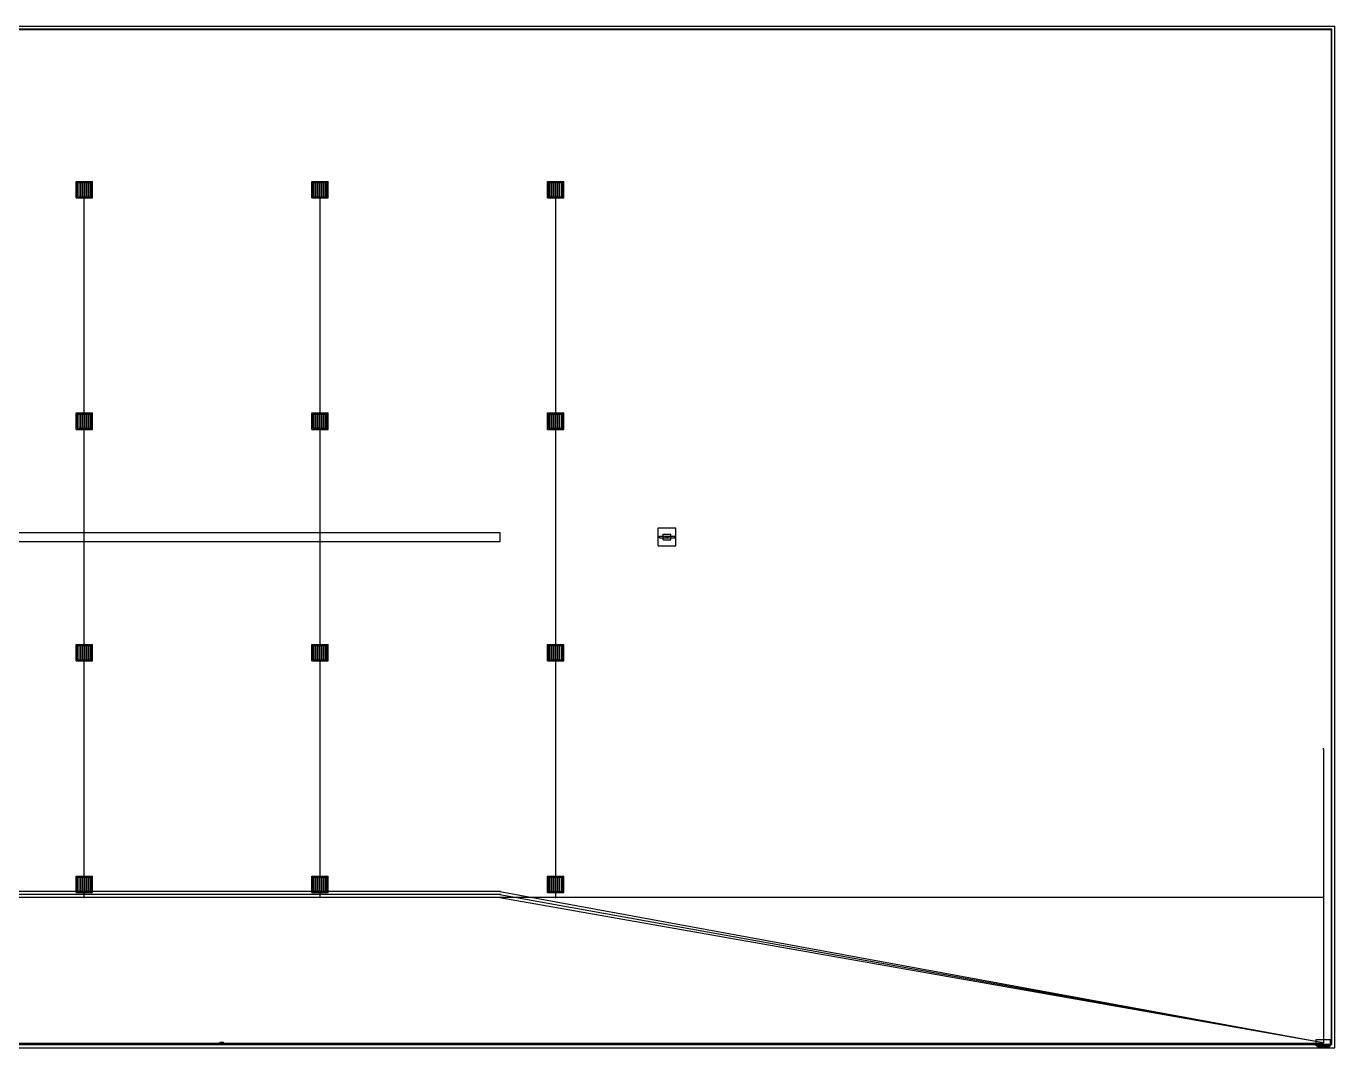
# Model space of a CAD drawing. Header units: millimetres. Extents: x 149000 to 367000, y -238120 to -197978.
# Drawn here: x 315737 to 367000, y -238005 to -198000 of the extents above; entities that cross this region are included whole.
import ezdxf

# ---------------------------------------------------------------- set-up
doc = ezdxf.new("R2010")
doc.units = ezdxf.units.MM

msp = doc.modelspace()

# ---------------------------------------------------------------- linework, layer by layer
at = {"layer": 'electrical'}
for p, q in [((318021.91, -204400), (318006.32, -204400)), ((318006.32, -204400), (318014.12, -204400)), ((318014.12, -204400), (318021.91, -204400)), ((318014.12, -232120), (318014.12, -204400)), ((327254.85, -204400), (327239.26, -204400)), ((327239.26, -204400), (327247.06, -204400)), ((327247.06, -204400), (327254.85, -204400)), ((327247.06, -232120), (327247.06, -204400)), ((336487.79, -204400), (336472.21, -204400)), ((336472.21, -204400), (336480, -204400)), ((336480, -204400), (336487.79, -204400)), ((336480, -232120), (336480, -204400)), ((366565.59, -226300), (366534.41, -226300)), ((366534.41, -226300), (366550, -226300)), ((366550, -226300), (366550, -237800)), ((366550, -226300), (366565.59, -226300)), ((366550, -232120), (179520, -232120)), ((334300, -231880), (181700, -231880)), ((334300, -232000), (181700, -232000)), ((334300, -232120), (181700, -232120)), ((318021.91, -232120), (318006.32, -232120)), ((318006.32, -232120), (318014.12, -232120)), ((318014.12, -232120), (318021.91, -232120)), ((327254.85, -232120), (327239.26, -232120)), ((327239.26, -232120), (327247.06, -232120)), ((327247.06, -232120), (327254.85, -232120)), ((334297.65, -231892.79), (334301.17, -231873.61)), ((334301.17, -231873.61), (334297.65, -231892.79)), ((366547.65, -237812.79), (334297.65, -231892.79)), ((334297.7, -232012.79), (334301.15, -231993.6)), ((334301.15, -231993.6), (334297.7, -232012.79)), ((366547.7, -237812.79), (334297.7, -232012.79)), ((334297.75, -232132.8), (334301.13, -232113.6)), ((334301.13, -232113.6), (334297.75, -232132.8)), ((366547.75, -237812.8), (334297.75, -232132.8)), ((334300, -231891.26), (334300, -231868.74)), ((334300, -231868.74), (334300, -231880)), ((334300, -231880), (334300, -231891.26)), ((334300, -231880), (334314.04, -231880)), ((334314.04, -231880), (334300, -231880)), ((334300, -232011.26), (334300, -231988.74)), ((334300, -231988.74), (334300, -232000)), ((334300, -232000), (334300, -232011.26)), ((334300, -232000), (334314.04, -232000)), ((334314.04, -232000), (334300, -232000)), ((334300, -232131.26), (334300, -232108.74)), ((334300, -232108.74), (334300, -232120)), ((334300, -232120), (334300, -232131.26)), ((334300, -232120), (334314.04, -232120)), ((334314.04, -232120), (334300, -232120)), ((334301.13, -232113.6), (334301.13, -232113.6)), ((334301.15, -231993.6), (334301.15, -231993.6)), ((334301.17, -231873.61), (334301.17, -231873.61)), ((336487.79, -232120), (336472.21, -232120)), ((336472.21, -232120), (336480, -232120)), ((336480, -232120), (336487.79, -232120)), ((366550, -232127.79), (366550, -232112.21)), ((366550, -232112.21), (366550, -232120)), ((366550, -232120), (366550, -232127.79)), ((192600, -237820), (366550, -237820)), ((323335, -237850), (323335, -237790)), ((323335, -237790), (323465, -237790)), ((323335, -237850), (323465, -237850)), ((323409, -237820), (323395.5, -237812.21)), ((323395.5, -237812.21), (323395.5, -237827.79)), ((323395.5, -237827.79), (323409, -237820)), ((323400, -237827.79), (323400, -237812.21)), ((323400, -237812.21), (323400, -237820)), ((323400, -237820), (366550, -237820)), ((323400, -237820), (323400, -237827.79)), ((323400, -237820), (323409.72, -237820)), ((323409.72, -237820), (323400, -237820)), ((323465, -237850), (323465, -237790)), ((366275, -237925), (366275, -237675)), ((366275, -237675), (366825, -237675)), ((366532, -237800), (366559, -237784.41)), ((366559, -237815.59), (366532, -237800)), ((366565.59, -237800), (366534.41, -237800)), ((366534.41, -237800), (366550, -237800)), ((366563, -237800), (366543.5, -237788.74)), ((366543.5, -237788.74), (366543.5, -237811.26)), ((366563, -237800), (366543.5, -237788.74)), ((366543.5, -237788.74), (366543.5, -237811.26)), ((366563, -237800), (366543.5, -237788.74)), ((366543.5, -237788.74), (366543.5, -237811.26)), ((366543.5, -237811.26), (366563, -237800)), ((366543.5, -237811.26), (366563, -237800)), ((366543.5, -237811.26), (366563, -237800)), ((366547.65, -237812.79), (366551.17, -237793.61)), ((366551.17, -237793.61), (366547.65, -237812.79)), ((366547.7, -237812.79), (366551.15, -237793.6)), ((366551.15, -237793.6), (366547.7, -237812.79)), ((366547.75, -237812.8), (366551.13, -237793.6)), ((366551.13, -237793.6), (366547.75, -237812.8)), ((366550, -237800), (366565.59, -237800)), ((366550, -237800), (366569.44, -237800)), ((366569.44, -237800), (366550, -237800)), ((366550, -237800), (366564.04, -237800)), ((366564.04, -237800), (366550, -237800)), ((366550, -237800), (366564.04, -237800)), ((366564.04, -237800), (366550, -237800)), ((366550, -237800), (366564.04, -237800)), ((366564.04, -237800), (366550, -237800)), ((366550, -237827.79), (366550, -237812.21)), ((366550, -237812.21), (366550, -237820)), ((366550, -237827.79), (366550, -237812.21)), ((366550, -237812.21), (366550, -237820)), ((366550, -237820), (366550, -237827.79)), ((366550, -237820), (366550, -237827.79)), ((366551.13, -237793.6), (366551.13, -237793.6)), ((366551.15, -237793.6), (366551.15, -237793.6)), ((366551.17, -237793.61), (366551.17, -237793.61)), ((366559, -237784.41), (366559, -237815.59)), ((366825, -237925), (366825, -237675)), ((366275, -237925), (366825, -237925)), ((366315, -237952.5), (366315, -237917.5)), ((366315, -237917.5), (366785, -237917.5)), ((366315, -237952.5), (366785, -237952.5)), ((366362.5, -237990), (366362.5, -237950)), ((366362.5, -237950), (366462.5, -237950)), ((366362.5, -237990), (366462.5, -237990)), ((366435.88, -237980), (366389.12, -237980)), ((366389.12, -237980), (366412.5, -237980)), ((366435.88, -238005), (366389.12, -238005)), ((366389.12, -238005), (366412.5, -238005)), ((366412.5, -237980), (366412.5, -238005)), ((366412.5, -237980), (366435.88, -237980)), ((366412.5, -238005), (366435.88, -238005)), ((366462.5, -237990), (366462.5, -237950)), ((366500, -237990), (366500, -237950)), ((366500, -237950), (366600, -237950)), ((366500, -237990), (366600, -237990)), ((366573.38, -237980), (366526.62, -237980)), ((366526.62, -237980), (366550, -237980)), ((366573.38, -238005), (366526.62, -238005)), ((366526.62, -238005), (366550, -238005)), ((366550, -237980), (366550, -238005)), ((366550, -237980), (366573.38, -237980)), ((366550, -238005), (366573.38, -238005)), ((366600, -237990), (366600, -237950)), ((366637.5, -237990), (366637.5, -237950)), ((366637.5, -237950), (366737.5, -237950)), ((366637.5, -237990), (366737.5, -237990)), ((366710.88, -237980), (366664.12, -237980)), ((366664.12, -237980), (366687.5, -237980)), ((366710.88, -238005), (366664.12, -238005)), ((366664.12, -238005), (366687.5, -238005)), ((366687.5, -237980), (366687.5, -238005)), ((366687.5, -237980), (366710.88, -237980)), ((366687.5, -238005), (366710.88, -238005)), ((366737.5, -237990), (366737.5, -237950)), ((366785, -237952.5), (366785, -237917.5))]:
    msp.add_line(p, q, dxfattribs=at)
at = {"layer": 'hvac'}
for p, q in [((181700, -217825), (334300, -217825)), ((334300, -218175), (334300, -217825)), ((181700, -218175), (334300, -218175))]:
    msp.add_line(p, q, dxfattribs=at)
at = {"layer": 'interiors'}
for p, q in [((149000, -198000), (367000, -198000)), ((366880, -198120), (149120, -198120)), ((149125, -198125), (366875, -198125)), ((366875, -237875), (366875, -198125)), ((366880, -237880), (366880, -198120)), ((367000, -238000), (367000, -198000)), ((340490, -218350), (340490, -217650)), ((340490, -217650), (341190, -217650)), ((341190, -218350), (341190, -217650)), ((340490, -218350), (341190, -218350)), ((340540, -218030), (340540, -217970)), ((340540, -217970), (341140, -217970)), ((340540, -218030), (341140, -218030)), ((340690, -218110), (340690, -217890)), ((340690, -217890), (340990, -217890)), ((340690, -218110), (340990, -218110)), ((340810, -218035), (340810, -217965)), ((340810, -217965), (340870, -217965)), ((340810, -218035), (340870, -218035)), ((340870, -218035), (340870, -217965)), ((340990, -218110), (340990, -217890)), ((341140, -218030), (341140, -217970)), ((149000, -238000), (367000, -238000)), ((366880, -237880), (149120, -237880)), ((149125, -237875), (366875, -237875)), ((366880, -237880), (259200, -237880)), ((259200, -238000), (367000, -238000))]:
    msp.add_line(p, q, dxfattribs=at)
at = {"layer": 'lighting'}
for p, q in [((317694.12, -204720), (317694.12, -204080)), ((317694.12, -204080), (318334.12, -204080)), ((317734.12, -204680), (317734.12, -204120)), ((317734.12, -204120), (318294.12, -204120)), ((317768.12, -204670), (317768.12, -204130)), ((317768.12, -204130), (317780.12, -204130)), ((317780.12, -204670), (317780.12, -204130)), ((317848.12, -204670), (317848.12, -204130)), ((317848.12, -204130), (317860.12, -204130)), ((317860.12, -204670), (317860.12, -204130)), ((317928.12, -204670), (317928.12, -204130)), ((317928.12, -204130), (317940.12, -204130)), ((317940.12, -204670), (317940.12, -204130)), ((318008.12, -204670), (318008.12, -204130)), ((318008.12, -204130), (318020.12, -204130)), ((318023.12, -204400), (318009.62, -204392.21)), ((318009.62, -204392.21), (318009.62, -204407.79)), ((318009.62, -204407.79), (318023.12, -204400)), ((318020.12, -204670), (318020.12, -204130)), ((318088.12, -204670), (318088.12, -204130)), ((318088.12, -204130), (318100.12, -204130)), ((318100.12, -204670), (318100.12, -204130)), ((318168.12, -204670), (318168.12, -204130)), ((318168.12, -204130), (318180.12, -204130)), ((318180.12, -204670), (318180.12, -204130)), ((318248.12, -204670), (318248.12, -204130)), ((318248.12, -204130), (318260.12, -204130)), ((318260.12, -204670), (318260.12, -204130)), ((318294.12, -204680), (318294.12, -204120)), ((318334.12, -204720), (318334.12, -204080)), ((326927.06, -204720), (326927.06, -204080)), ((326927.06, -204080), (327567.06, -204080)), ((326967.06, -204680), (326967.06, -204120)), ((326967.06, -204120), (327527.06, -204120)), ((327001.06, -204670), (327001.06, -204130)), ((327001.06, -204130), (327013.06, -204130)), ((327013.06, -204670), (327013.06, -204130)), ((327081.06, -204670), (327081.06, -204130)), ((327081.06, -204130), (327093.06, -204130)), ((327093.06, -204670), (327093.06, -204130)), ((327161.06, -204670), (327161.06, -204130)), ((327161.06, -204130), (327173.06, -204130)), ((327173.06, -204670), (327173.06, -204130)), ((327241.06, -204670), (327241.06, -204130)), ((327241.06, -204130), (327253.06, -204130)), ((327256.06, -204400), (327242.56, -204392.21)), ((327242.56, -204392.21), (327242.56, -204407.79)), ((327242.56, -204407.79), (327256.06, -204400)), ((327253.06, -204670), (327253.06, -204130)), ((327321.06, -204670), (327321.06, -204130)), ((327321.06, -204130), (327333.06, -204130)), ((327333.06, -204670), (327333.06, -204130)), ((327401.06, -204670), (327401.06, -204130)), ((327401.06, -204130), (327413.06, -204130)), ((327413.06, -204670), (327413.06, -204130)), ((327481.06, -204670), (327481.06, -204130)), ((327481.06, -204130), (327493.06, -204130)), ((327493.06, -204670), (327493.06, -204130)), ((327527.06, -204680), (327527.06, -204120)), ((327567.06, -204720), (327567.06, -204080)), ((336160, -204720), (336160, -204080)), ((336160, -204080), (336800, -204080)), ((336200, -204680), (336200, -204120)), ((336200, -204120), (336760, -204120)), ((336234, -204670), (336234, -204130)), ((336234, -204130), (336246, -204130)), ((336246, -204670), (336246, -204130)), ((336314, -204670), (336314, -204130)), ((336314, -204130), (336326, -204130)), ((336326, -204670), (336326, -204130)), ((336394, -204670), (336394, -204130)), ((336394, -204130), (336406, -204130)), ((336406, -204670), (336406, -204130)), ((336474, -204670), (336474, -204130)), ((336474, -204130), (336486, -204130)), ((336489, -204400), (336475.5, -204392.21)), ((336475.5, -204392.21), (336475.5, -204407.79)), ((336475.5, -204407.79), (336489, -204400)), ((336486, -204670), (336486, -204130)), ((336554, -204670), (336554, -204130)), ((336554, -204130), (336566, -204130)), ((336566, -204670), (336566, -204130)), ((336634, -204670), (336634, -204130)), ((336634, -204130), (336646, -204130)), ((336646, -204670), (336646, -204130)), ((336714, -204670), (336714, -204130)), ((336714, -204130), (336726, -204130)), ((336726, -204670), (336726, -204130)), ((336760, -204680), (336760, -204120)), ((336800, -204720), (336800, -204080)), ((317694.12, -204720), (318334.12, -204720)), ((317734.12, -204680), (318294.12, -204680)), ((317768.12, -204670), (317780.12, -204670)), ((317848.12, -204670), (317860.12, -204670)), ((317928.12, -204670), (317940.12, -204670)), ((318008.12, -204670), (318020.12, -204670)), ((318088.12, -204670), (318100.12, -204670)), ((318168.12, -204670), (318180.12, -204670)), ((318248.12, -204670), (318260.12, -204670)), ((326927.06, -204720), (327567.06, -204720)), ((326967.06, -204680), (327527.06, -204680)), ((327001.06, -204670), (327013.06, -204670)), ((327081.06, -204670), (327093.06, -204670)), ((327161.06, -204670), (327173.06, -204670)), ((327241.06, -204670), (327253.06, -204670)), ((327321.06, -204670), (327333.06, -204670)), ((327401.06, -204670), (327413.06, -204670)), ((327481.06, -204670), (327493.06, -204670)), ((336160, -204720), (336800, -204720)), ((336200, -204680), (336760, -204680)), ((336234, -204670), (336246, -204670)), ((336314, -204670), (336326, -204670)), ((336394, -204670), (336406, -204670)), ((336474, -204670), (336486, -204670)), ((336554, -204670), (336566, -204670)), ((336634, -204670), (336646, -204670)), ((336714, -204670), (336726, -204670)), ((317694.12, -213786.67), (317694.12, -213146.67)), ((317694.12, -213146.67), (318334.12, -213146.67)), ((317734.12, -213746.67), (317734.12, -213186.67)), ((317734.12, -213186.67), (318294.12, -213186.67)), ((317768.12, -213736.67), (317768.12, -213196.67)), ((317768.12, -213196.67), (317780.12, -213196.67)), ((317780.12, -213736.67), (317780.12, -213196.67)), ((317848.12, -213736.67), (317848.12, -213196.67)), ((317848.12, -213196.67), (317860.12, -213196.67)), ((317860.12, -213736.67), (317860.12, -213196.67)), ((317928.12, -213736.67), (317928.12, -213196.67)), ((317928.12, -213196.67), (317940.12, -213196.67)), ((317940.12, -213736.67), (317940.12, -213196.67)), ((318008.12, -213736.67), (318008.12, -213196.67)), ((318008.12, -213196.67), (318020.12, -213196.67)), ((318020.12, -213736.67), (318020.12, -213196.67)), ((318088.12, -213736.67), (318088.12, -213196.67)), ((318088.12, -213196.67), (318100.12, -213196.67)), ((318100.12, -213736.67), (318100.12, -213196.67)), ((318168.12, -213736.67), (318168.12, -213196.67)), ((318168.12, -213196.67), (318180.12, -213196.67)), ((318180.12, -213736.67), (318180.12, -213196.67)), ((318248.12, -213736.67), (318248.12, -213196.67)), ((318248.12, -213196.67), (318260.12, -213196.67)), ((318260.12, -213736.67), (318260.12, -213196.67)), ((318294.12, -213746.67), (318294.12, -213186.67)), ((318334.12, -213786.67), (318334.12, -213146.67)), ((326927.06, -213786.67), (326927.06, -213146.67)), ((326927.06, -213146.67), (327567.06, -213146.67)), ((326967.06, -213746.67), (326967.06, -213186.67)), ((326967.06, -213186.67), (327527.06, -213186.67)), ((327001.06, -213736.67), (327001.06, -213196.67)), ((327001.06, -213196.67), (327013.06, -213196.67)), ((327013.06, -213736.67), (327013.06, -213196.67)), ((327081.06, -213736.67), (327081.06, -213196.67)), ((327081.06, -213196.67), (327093.06, -213196.67)), ((327093.06, -213736.67), (327093.06, -213196.67)), ((327161.06, -213736.67), (327161.06, -213196.67)), ((327161.06, -213196.67), (327173.06, -213196.67)), ((327173.06, -213736.67), (327173.06, -213196.67)), ((327241.06, -213736.67), (327241.06, -213196.67)), ((327241.06, -213196.67), (327253.06, -213196.67)), ((327253.06, -213736.67), (327253.06, -213196.67)), ((327321.06, -213736.67), (327321.06, -213196.67)), ((327321.06, -213196.67), (327333.06, -213196.67)), ((327333.06, -213736.67), (327333.06, -213196.67)), ((327401.06, -213736.67), (327401.06, -213196.67)), ((327401.06, -213196.67), (327413.06, -213196.67)), ((327413.06, -213736.67), (327413.06, -213196.67)), ((327481.06, -213736.67), (327481.06, -213196.67)), ((327481.06, -213196.67), (327493.06, -213196.67)), ((327493.06, -213736.67), (327493.06, -213196.67)), ((327527.06, -213746.67), (327527.06, -213186.67)), ((327567.06, -213786.67), (327567.06, -213146.67)), ((336160, -213786.67), (336160, -213146.67)), ((336160, -213146.67), (336800, -213146.67)), ((336200, -213746.67), (336200, -213186.67)), ((336200, -213186.67), (336760, -213186.67)), ((336234, -213736.67), (336234, -213196.67)), ((336234, -213196.67), (336246, -213196.67)), ((336246, -213736.67), (336246, -213196.67)), ((336314, -213736.67), (336314, -213196.67)), ((336314, -213196.67), (336326, -213196.67)), ((336326, -213736.67), (336326, -213196.67)), ((336394, -213736.67), (336394, -213196.67)), ((336394, -213196.67), (336406, -213196.67)), ((336406, -213736.67), (336406, -213196.67)), ((336474, -213736.67), (336474, -213196.67)), ((336474, -213196.67), (336486, -213196.67)), ((336486, -213736.67), (336486, -213196.67)), ((336554, -213736.67), (336554, -213196.67)), ((336554, -213196.67), (336566, -213196.67)), ((336566, -213736.67), (336566, -213196.67)), ((336634, -213736.67), (336634, -213196.67)), ((336634, -213196.67), (336646, -213196.67)), ((336646, -213736.67), (336646, -213196.67)), ((336714, -213736.67), (336714, -213196.67)), ((336714, -213196.67), (336726, -213196.67)), ((336726, -213736.67), (336726, -213196.67)), ((336760, -213746.67), (336760, -213186.67)), ((336800, -213786.67), (336800, -213146.67)), ((317734.12, -213746.67), (318294.12, -213746.67)), ((317768.12, -213736.67), (317780.12, -213736.67)), ((317848.12, -213736.67), (317860.12, -213736.67)), ((317928.12, -213736.67), (317940.12, -213736.67)), ((318008.12, -213736.67), (318020.12, -213736.67)), ((318023.12, -213466.67), (318009.62, -213458.87)), ((318009.62, -213458.87), (318009.62, -213474.46)), ((318009.62, -213474.46), (318023.12, -213466.67)), ((318088.12, -213736.67), (318100.12, -213736.67)), ((318168.12, -213736.67), (318180.12, -213736.67)), ((318248.12, -213736.67), (318260.12, -213736.67)), ((326967.06, -213746.67), (327527.06, -213746.67)), ((327001.06, -213736.67), (327013.06, -213736.67)), ((327081.06, -213736.67), (327093.06, -213736.67)), ((327161.06, -213736.67), (327173.06, -213736.67)), ((327241.06, -213736.67), (327253.06, -213736.67)), ((327256.06, -213466.67), (327242.56, -213458.87)), ((327242.56, -213458.87), (327242.56, -213474.46)), ((327242.56, -213474.46), (327256.06, -213466.67)), ((327321.06, -213736.67), (327333.06, -213736.67)), ((327401.06, -213736.67), (327413.06, -213736.67)), ((327481.06, -213736.67), (327493.06, -213736.67)), ((336200, -213746.67), (336760, -213746.67)), ((336234, -213736.67), (336246, -213736.67)), ((336314, -213736.67), (336326, -213736.67)), ((336394, -213736.67), (336406, -213736.67)), ((336474, -213736.67), (336486, -213736.67)), ((336489, -213466.67), (336475.5, -213458.87)), ((336475.5, -213458.87), (336475.5, -213474.46)), ((336475.5, -213474.46), (336489, -213466.67)), ((336554, -213736.67), (336566, -213736.67)), ((336634, -213736.67), (336646, -213736.67)), ((336714, -213736.67), (336726, -213736.67)), ((317694.12, -213786.67), (318334.12, -213786.67)), ((326927.06, -213786.67), (327567.06, -213786.67)), ((336160, -213786.67), (336800, -213786.67)), ((317694.12, -222853.33), (317694.12, -222213.33)), ((317694.12, -222213.33), (318334.12, -222213.33)), ((317734.12, -222813.33), (317734.12, -222253.33)), ((317734.12, -222253.33), (318294.12, -222253.33)), ((317768.12, -222803.33), (317768.12, -222263.33)), ((317768.12, -222263.33), (317780.12, -222263.33)), ((317780.12, -222803.33), (317780.12, -222263.33)), ((317848.12, -222803.33), (317848.12, -222263.33)), ((317848.12, -222263.33), (317860.12, -222263.33)), ((317860.12, -222803.33), (317860.12, -222263.33)), ((317928.12, -222803.33), (317928.12, -222263.33)), ((317928.12, -222263.33), (317940.12, -222263.33)), ((317940.12, -222803.33), (317940.12, -222263.33)), ((318008.12, -222803.33), (318008.12, -222263.33)), ((318008.12, -222263.33), (318020.12, -222263.33)), ((318020.12, -222803.33), (318020.12, -222263.33)), ((318088.12, -222803.33), (318088.12, -222263.33)), ((318088.12, -222263.33), (318100.12, -222263.33)), ((318100.12, -222803.33), (318100.12, -222263.33)), ((318168.12, -222803.33), (318168.12, -222263.33)), ((318168.12, -222263.33), (318180.12, -222263.33)), ((318180.12, -222803.33), (318180.12, -222263.33)), ((318248.12, -222803.33), (318248.12, -222263.33)), ((318248.12, -222263.33), (318260.12, -222263.33)), ((318260.12, -222803.33), (318260.12, -222263.33)), ((318294.12, -222813.33), (318294.12, -222253.33)), ((318334.12, -222853.33), (318334.12, -222213.33)), ((326927.06, -222853.33), (326927.06, -222213.33)), ((326927.06, -222213.33), (327567.06, -222213.33)), ((326967.06, -222813.33), (326967.06, -222253.33)), ((326967.06, -222253.33), (327527.06, -222253.33)), ((327001.06, -222803.33), (327001.06, -222263.33)), ((327001.06, -222263.33), (327013.06, -222263.33)), ((327013.06, -222803.33), (327013.06, -222263.33)), ((327081.06, -222803.33), (327081.06, -222263.33)), ((327081.06, -222263.33), (327093.06, -222263.33)), ((327093.06, -222803.33), (327093.06, -222263.33)), ((327161.06, -222803.33), (327161.06, -222263.33)), ((327161.06, -222263.33), (327173.06, -222263.33)), ((327173.06, -222803.33), (327173.06, -222263.33)), ((327241.06, -222803.33), (327241.06, -222263.33)), ((327241.06, -222263.33), (327253.06, -222263.33)), ((327253.06, -222803.33), (327253.06, -222263.33)), ((327321.06, -222803.33), (327321.06, -222263.33)), ((327321.06, -222263.33), (327333.06, -222263.33)), ((327333.06, -222803.33), (327333.06, -222263.33)), ((327401.06, -222803.33), (327401.06, -222263.33)), ((327401.06, -222263.33), (327413.06, -222263.33)), ((327413.06, -222803.33), (327413.06, -222263.33)), ((327481.06, -222803.33), (327481.06, -222263.33)), ((327481.06, -222263.33), (327493.06, -222263.33)), ((327493.06, -222803.33), (327493.06, -222263.33)), ((327527.06, -222813.33), (327527.06, -222253.33)), ((327567.06, -222853.33), (327567.06, -222213.33)), ((336160, -222853.33), (336160, -222213.33)), ((336160, -222213.33), (336800, -222213.33)), ((336200, -222813.33), (336200, -222253.33)), ((336200, -222253.33), (336760, -222253.33)), ((336234, -222803.33), (336234, -222263.33)), ((336234, -222263.33), (336246, -222263.33)), ((336246, -222803.33), (336246, -222263.33)), ((336314, -222803.33), (336314, -222263.33)), ((336314, -222263.33), (336326, -222263.33)), ((336326, -222803.33), (336326, -222263.33)), ((336394, -222803.33), (336394, -222263.33)), ((336394, -222263.33), (336406, -222263.33)), ((336406, -222803.33), (336406, -222263.33)), ((336474, -222803.33), (336474, -222263.33)), ((336474, -222263.33), (336486, -222263.33)), ((336486, -222803.33), (336486, -222263.33)), ((336554, -222803.33), (336554, -222263.33)), ((336554, -222263.33), (336566, -222263.33)), ((336566, -222803.33), (336566, -222263.33)), ((336634, -222803.33), (336634, -222263.33)), ((336634, -222263.33), (336646, -222263.33)), ((336646, -222803.33), (336646, -222263.33)), ((336714, -222803.33), (336714, -222263.33)), ((336714, -222263.33), (336726, -222263.33)), ((336726, -222803.33), (336726, -222263.33)), ((336760, -222813.33), (336760, -222253.33)), ((336800, -222853.33), (336800, -222213.33)), ((317694.12, -222853.33), (318334.12, -222853.33)), ((317734.12, -222813.33), (318294.12, -222813.33)), ((317768.12, -222803.33), (317780.12, -222803.33)), ((317848.12, -222803.33), (317860.12, -222803.33)), ((317928.12, -222803.33), (317940.12, -222803.33)), ((318008.12, -222803.33), (318020.12, -222803.33)), ((318023.12, -222533.33), (318009.62, -222525.54)), ((318009.62, -222525.54), (318009.62, -222541.13)), ((318009.62, -222541.13), (318023.12, -222533.33)), ((318088.12, -222803.33), (318100.12, -222803.33)), ((318168.12, -222803.33), (318180.12, -222803.33)), ((318248.12, -222803.33), (318260.12, -222803.33)), ((326927.06, -222853.33), (327567.06, -222853.33)), ((326967.06, -222813.33), (327527.06, -222813.33)), ((327001.06, -222803.33), (327013.06, -222803.33)), ((327081.06, -222803.33), (327093.06, -222803.33)), ((327161.06, -222803.33), (327173.06, -222803.33)), ((327241.06, -222803.33), (327253.06, -222803.33)), ((327256.06, -222533.33), (327242.56, -222525.54)), ((327242.56, -222525.54), (327242.56, -222541.13)), ((327242.56, -222541.13), (327256.06, -222533.33)), ((327321.06, -222803.33), (327333.06, -222803.33)), ((327401.06, -222803.33), (327413.06, -222803.33)), ((327481.06, -222803.33), (327493.06, -222803.33)), ((336160, -222853.33), (336800, -222853.33)), ((336200, -222813.33), (336760, -222813.33)), ((336234, -222803.33), (336246, -222803.33)), ((336314, -222803.33), (336326, -222803.33)), ((336394, -222803.33), (336406, -222803.33)), ((336474, -222803.33), (336486, -222803.33)), ((336489, -222533.33), (336475.5, -222525.54)), ((336475.5, -222525.54), (336475.5, -222541.13)), ((336475.5, -222541.13), (336489, -222533.33)), ((336554, -222803.33), (336566, -222803.33)), ((336634, -222803.33), (336646, -222803.33)), ((336714, -222803.33), (336726, -222803.33)), ((317694.12, -231920), (317694.12, -231280)), ((317694.12, -231280), (318334.12, -231280)), ((317734.12, -231880), (317734.12, -231320)), ((317734.12, -231320), (318294.12, -231320)), ((317768.12, -231870), (317768.12, -231330)), ((317768.12, -231330), (317780.12, -231330)), ((317780.12, -231870), (317780.12, -231330)), ((317848.12, -231870), (317848.12, -231330)), ((317848.12, -231330), (317860.12, -231330)), ((317860.12, -231870), (317860.12, -231330)), ((317928.12, -231870), (317928.12, -231330)), ((317928.12, -231330), (317940.12, -231330)), ((317940.12, -231870), (317940.12, -231330)), ((318008.12, -231870), (318008.12, -231330)), ((318008.12, -231330), (318020.12, -231330)), ((318023.12, -231600), (318009.62, -231592.21)), ((318009.62, -231592.21), (318009.62, -231607.79)), ((318009.62, -231607.79), (318023.12, -231600)), ((318020.12, -231870), (318020.12, -231330)), ((318088.12, -231870), (318088.12, -231330)), ((318088.12, -231330), (318100.12, -231330)), ((318100.12, -231870), (318100.12, -231330)), ((318168.12, -231870), (318168.12, -231330)), ((318168.12, -231330), (318180.12, -231330)), ((318180.12, -231870), (318180.12, -231330)), ((318248.12, -231870), (318248.12, -231330)), ((318248.12, -231330), (318260.12, -231330)), ((318260.12, -231870), (318260.12, -231330)), ((318294.12, -231880), (318294.12, -231320)), ((318334.12, -231920), (318334.12, -231280)), ((326927.06, -231920), (326927.06, -231280)), ((326927.06, -231280), (327567.06, -231280)), ((326967.06, -231880), (326967.06, -231320)), ((326967.06, -231320), (327527.06, -231320)), ((327001.06, -231870), (327001.06, -231330)), ((327001.06, -231330), (327013.06, -231330)), ((327013.06, -231870), (327013.06, -231330)), ((327081.06, -231870), (327081.06, -231330)), ((327081.06, -231330), (327093.06, -231330)), ((327093.06, -231870), (327093.06, -231330)), ((327161.06, -231870), (327161.06, -231330)), ((327161.06, -231330), (327173.06, -231330)), ((327173.06, -231870), (327173.06, -231330)), ((327241.06, -231870), (327241.06, -231330)), ((327241.06, -231330), (327253.06, -231330)), ((327256.06, -231600), (327242.56, -231592.21)), ((327242.56, -231592.21), (327242.56, -231607.79)), ((327242.56, -231607.79), (327256.06, -231600)), ((327253.06, -231870), (327253.06, -231330)), ((327321.06, -231870), (327321.06, -231330)), ((327321.06, -231330), (327333.06, -231330)), ((327333.06, -231870), (327333.06, -231330)), ((327401.06, -231870), (327401.06, -231330)), ((327401.06, -231330), (327413.06, -231330)), ((327413.06, -231870), (327413.06, -231330)), ((327481.06, -231870), (327481.06, -231330)), ((327481.06, -231330), (327493.06, -231330)), ((327493.06, -231870), (327493.06, -231330)), ((327527.06, -231880), (327527.06, -231320)), ((327567.06, -231920), (327567.06, -231280)), ((336160, -231920), (336160, -231280)), ((336160, -231280), (336800, -231280)), ((336200, -231880), (336200, -231320)), ((336200, -231320), (336760, -231320)), ((336234, -231870), (336234, -231330)), ((336234, -231330), (336246, -231330)), ((336246, -231870), (336246, -231330)), ((336314, -231870), (336314, -231330)), ((336314, -231330), (336326, -231330)), ((336326, -231870), (336326, -231330)), ((336394, -231870), (336394, -231330)), ((336394, -231330), (336406, -231330)), ((336406, -231870), (336406, -231330)), ((336474, -231870), (336474, -231330)), ((336474, -231330), (336486, -231330)), ((336489, -231600), (336475.5, -231592.21)), ((336475.5, -231592.21), (336475.5, -231607.79)), ((336475.5, -231607.79), (336489, -231600)), ((336486, -231870), (336486, -231330)), ((336554, -231870), (336554, -231330)), ((336554, -231330), (336566, -231330)), ((336566, -231870), (336566, -231330)), ((336634, -231870), (336634, -231330)), ((336634, -231330), (336646, -231330)), ((336646, -231870), (336646, -231330)), ((336714, -231870), (336714, -231330)), ((336714, -231330), (336726, -231330)), ((336726, -231870), (336726, -231330)), ((336760, -231880), (336760, -231320)), ((336800, -231920), (336800, -231280)), ((317694.12, -231920), (318334.12, -231920)), ((317734.12, -231880), (318294.12, -231880)), ((317768.12, -231870), (317780.12, -231870)), ((317848.12, -231870), (317860.12, -231870)), ((317928.12, -231870), (317940.12, -231870)), ((318008.12, -231870), (318020.12, -231870)), ((318088.12, -231870), (318100.12, -231870)), ((318168.12, -231870), (318180.12, -231870)), ((318248.12, -231870), (318260.12, -231870)), ((326927.06, -231920), (327567.06, -231920)), ((326967.06, -231880), (327527.06, -231880)), ((327001.06, -231870), (327013.06, -231870)), ((327081.06, -231870), (327093.06, -231870)), ((327161.06, -231870), (327173.06, -231870)), ((327241.06, -231870), (327253.06, -231870)), ((327321.06, -231870), (327333.06, -231870)), ((327401.06, -231870), (327413.06, -231870)), ((327481.06, -231870), (327493.06, -231870)), ((336160, -231920), (336800, -231920)), ((336200, -231880), (336760, -231880)), ((336234, -231870), (336246, -231870)), ((336314, -231870), (336326, -231870)), ((336394, -231870), (336406, -231870)), ((336474, -231870), (336486, -231870)), ((336554, -231870), (336566, -231870)), ((336634, -231870), (336646, -231870)), ((336714, -231870), (336726, -231870))]:
    msp.add_line(p, q, dxfattribs=at)

doc.saveas('drawing.dxf')
